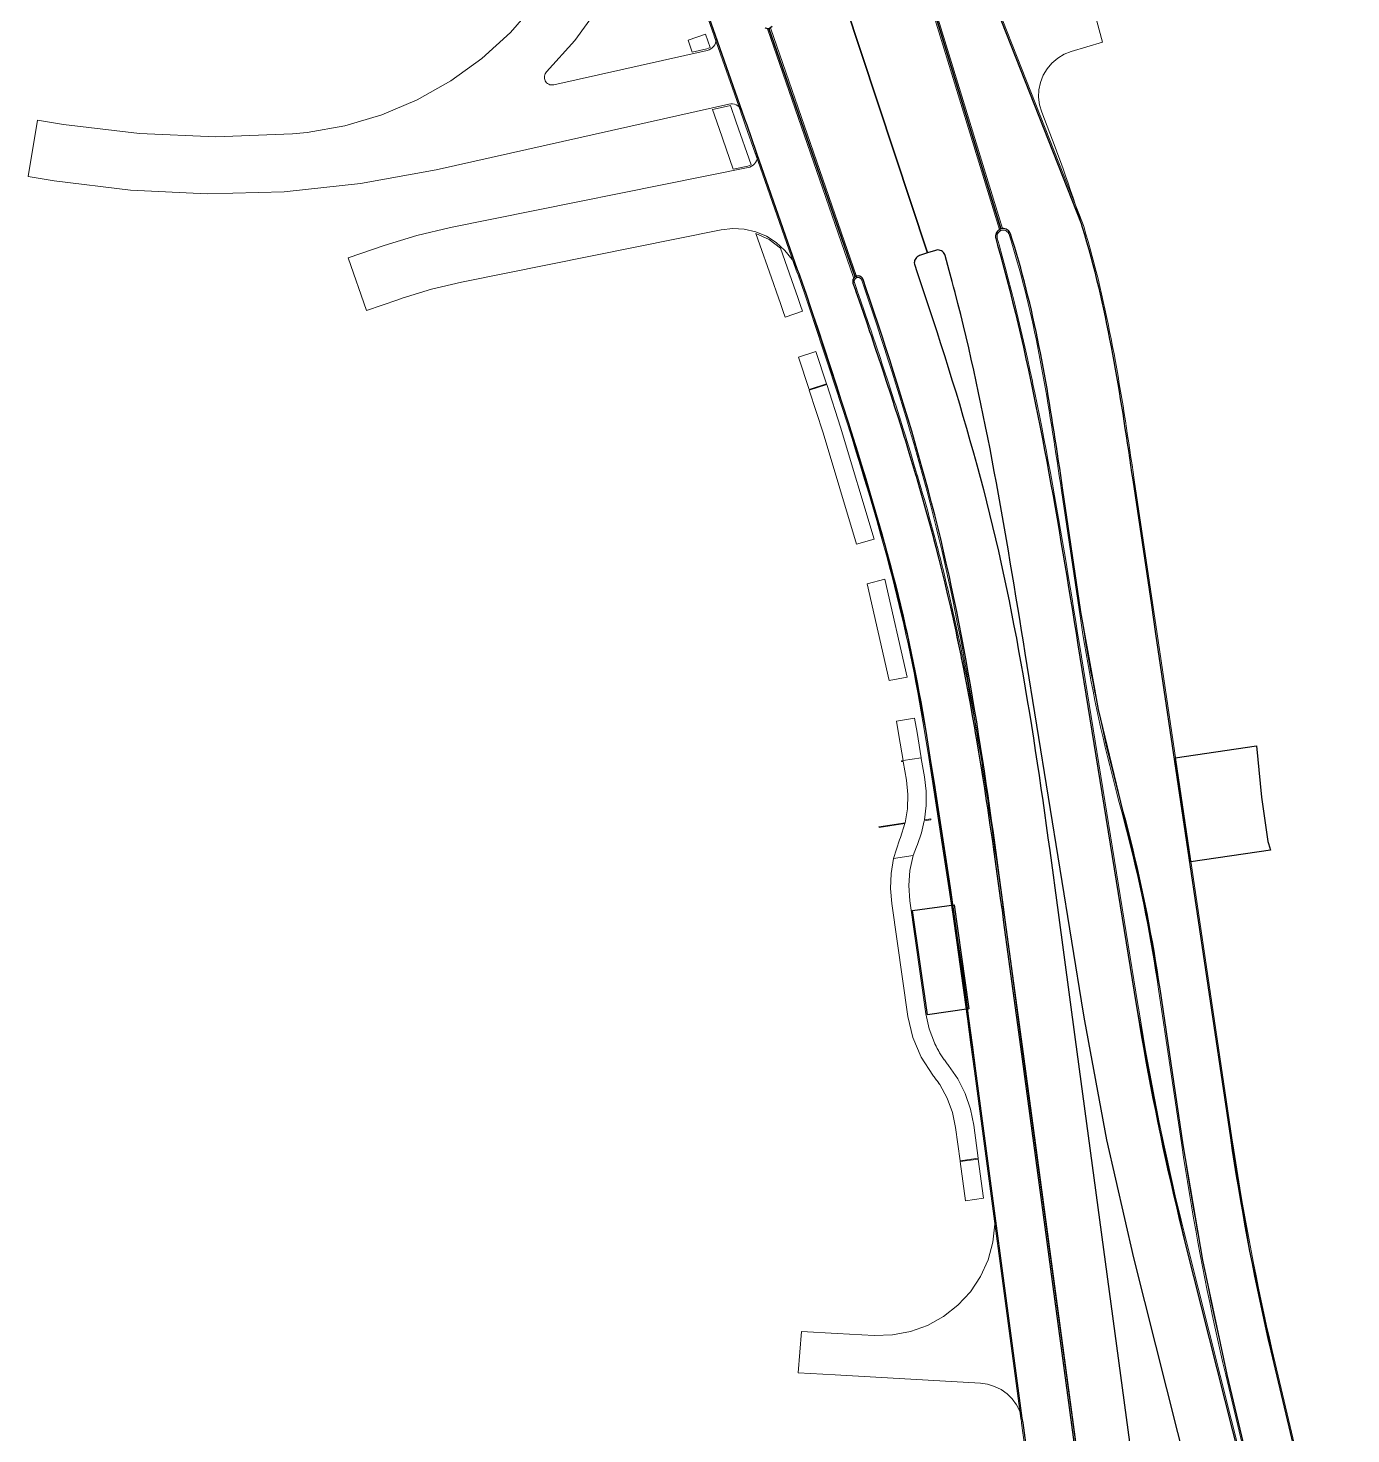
# Model space of a CAD drawing. Header units: metres. Extents: x 105145 to 106173, y 111785 to 118130.
# Drawn here: x 105980.8 to 106154.2, y 116515.3 to 116699.5 of the extents above; entities that cross this region are included whole.
import ezdxf

# ---------------------------------------------------------------- set-up
doc = ezdxf.new("R2010")
doc.units = ezdxf.units.M
for name, color, linetype, lineweight in [('10-PAV-BOCACALLE', 9, 'CONTINUOUS', 13), ('10-PAV-CALZADA-BRT', 12, 'CONTINUOUS', 30), ('10-PAV-CALZADA-MIXTA', 8, 'CONTINUOUS', 30), ('10-PAV-CICLORUTA', 76, 'CONTINUOUS', 18), ('10-PAV-PARADERO', 30, 'CONTINUOUS', 30), ('10-PAV-SARDINEL', 252, 'CONTINUOUS', 13)]:
    doc.layers.add(name, color=color, linetype=linetype, lineweight=lineweight)

msp = doc.modelspace()

# ---------------------------------------------------------------- linework, layer by layer
at = {"layer": '10-PAV-BOCACALLE'}
for points in [[(106119.4961, 116705.5151), (106121.6013, 116697.6777), (106117.5131, 116696.4537), (106116.591, 116696.0923), (106115.7409, 116695.5841), (106114.986, 116694.943), (106114.3468, 116694.1864), (106113.8408, 116693.335), (106113.4817, 116692.412), (106113.2794, 116691.4425), (106113.2394, 116690.4529), (106113.3626, 116689.4701), (106113.6459, 116688.5211), (106114.0051, 116687.6025), (106114.3623, 116686.6799), (106114.7167, 116685.7545), (106115.0681, 116684.8265), (106115.4163, 116683.8953), (106115.7611, 116682.9613), (106116.1021, 116682.0241), (106116.4391, 116681.0837), (106116.7717, 116680.1403), (106117.0999, 116679.1935), (106117.4233, 116678.2433), (106117.7415, 116677.2897), (106118.0545, 116676.3329), (106118.3617, 116675.3723), (106118.6631, 116674.4083), (106118.8109, 116673.9241), (106118.8109, 116673.9241), (106099.7086, 116722.3618)], [(106055.6671, 116702.3607), (106052.4341, 116697.8826), (106048.7445, 116693.7727), (106048.6447, 116693.656), (106048.5639, 116693.5254), (106048.504, 116693.384), (106048.4666, 116693.2351), (106048.4523, 116693.0822), (106048.4617, 116692.9289), (106048.4967, 116692.7712), (106048.5566, 116692.6212), (106048.6398, 116692.4828), (106048.7443, 116692.3596), (106048.8722, 116692.2514), (106049.0163, 116692.166), (106049.1727, 116692.1059), (106049.3369, 116692.0728), (106049.5043, 116692.0675), (106049.6703, 116692.0903), (106069.7933, 116696.5931), (106070.0336, 116696.6685), (106070.2579, 116696.7831), (106070.4598, 116696.9336), (106070.6338, 116697.1158), (106070.7748, 116697.3245), (106070.8789, 116697.5538), (106070.9431, 116697.7973), (106070.9658, 116698.0481), (106070.9461, 116698.2992), (106070.8847, 116698.5435), (106074.3818, 116688.5929), (106074.2821, 116688.8115), (106074.1488, 116689.0115), (106073.9852, 116689.1875), (106073.7956, 116689.3352), (106073.5849, 116689.4507), (106073.3585, 116689.5311), (106073.1221, 116689.5743), (106072.8819, 116689.5792), (106072.6439, 116689.5457), (106048.697, 116684.1871), (106034.2495, 116680.9541), (106024.3434, 116679.1319), (106014.327, 116678.0718), (106004.2589, 116677.7799), (105994.1979, 116678.2581), (105984.2029, 116679.5035), (105980.7775, 116680.0641), (105981.9887, 116687.4657), (105985.4141, 116686.9051), (105995.3717, 116685.6934), (106005.3941, 116685.2743), (106015.4181, 116685.6505), (106017.3441, 116685.8414), (106022.3064, 116686.725), (106027.1387, 116688.1579), (106031.7805, 116690.1223), (106036.1735, 116692.5934), (106040.2625, 116695.5404), (106043.9964, 116698.9261), (106047.8132, 116703.3365)]]:
    msp.add_lwpolyline(points, dxfattribs=at)
for points in [[(106081.6481, 116667.8397), (106080.9227, 116669.1847), (106079.9803, 116670.3876), (106078.8479, 116671.4137), (106077.5582, 116672.2334), (106076.1485, 116672.8232), (106074.6593, 116673.1659), (106073.1336, 116673.2518), (106071.6153, 116673.0783), (106037.5713, 116666.2211), (106033.6546, 116665.2953), (106029.8083, 116664.1105), (106029.2591, 116663.9192), (106025.1467, 116662.4867), (106022.7289, 116669.4063), (106027.4279, 116671.0115), (106031.7393, 116672.3396), (106036.1297, 116673.3773), (106075.1561, 116681.2381), (106075.3906, 116681.3056), (106075.611, 116681.4101), (106075.8115, 116681.5491), (106075.9869, 116681.7187), (106076.1325, 116681.9144), (106076.2444, 116682.1312), (106076.3197, 116682.3633), (106076.3563, 116682.6045), (106076.3534, 116682.8484), (106076.311, 116683.0887), (106081.6481, 116667.8397)], [(106081.7082, 116523.2838), (106082.1536, 116528.7048), (106086.8287, 116528.4459), (106091.6673, 116528.1783), (106094.0644, 116528.2377), (106096.4213, 116528.6782), (106098.678, 116529.4887), (106100.7766, 116530.6484), (106102.6637, 116532.1277), (106104.291, 116533.8888), (106105.6168, 116535.8867), (106106.6074, 116538.0703), (106107.2373, 116540.3839), (106107.4906, 116542.7682), (106107.3607, 116545.1625), (106106.0227, 116555.0725), (106105.0203, 116562.8403), (106111.0874, 116517.3245), (106110.7894, 116518.2326), (106110.3509, 116519.0819), (106109.7832, 116519.8508), (106109.1006, 116520.5198), (106108.3204, 116521.0719), (106107.4624, 116521.4931), (106106.5485, 116521.7727), (106105.6017, 116521.9037), (106086.5515, 116523.0043), (106081.7082, 116523.2838)]]:
    msp.add_lwpolyline(points, close=True, dxfattribs=at)
at = {"layer": '10-PAV-CALZADA-BRT'}
for points in [[(106098.1769, 116706.2383), (106108.2917, 116673.1977), (106108.1311, 116673.1323), (106107.9839, 116673.0405), (106107.8546, 116672.9249), (106107.747, 116672.789), (106107.664, 116672.6367), (106107.6083, 116672.4724), (106107.5815, 116672.3011), (106107.5842, 116672.1277), (106107.6165, 116671.9573), (106107.8637, 116671.0745), (106108.2697, 116669.5953), (106108.6685, 116668.1137), (106109.0595, 116666.6291), (106109.4423, 116665.1419), (106109.8169, 116663.6527), (106110.1829, 116662.1619), (106110.5411, 116660.6697), (106110.8913, 116659.1763), (106111.2339, 116657.6819), (106111.5693, 116656.1865), (106111.8975, 116654.6903), (106112.2191, 116653.1931), (106112.2976, 116652.8196), (106112.5341, 116651.6953), (106112.8431, 116650.1969), (106113.1461, 116648.6979), (106113.4435, 116647.1983), (106113.7355, 116645.6985), (106114.0223, 116644.1983), (106114.3043, 116642.6979), (106114.5819, 116641.1971), (106114.8553, 116639.6963), (106115.1245, 116638.1955), (106115.3901, 116636.6947), (106115.6523, 116635.1939), (106115.9113, 116633.6931), (106116.1675, 116632.1927), (106116.4211, 116630.6923), (106116.6723, 116629.1921), (106116.9215, 116627.6925), (106117.1693, 116626.1915), (106117.4151, 116624.6929), (106117.6599, 116623.1947), (106117.9037, 116621.6969), (106118.1467, 116620.1997), (106118.3895, 116618.7031), (106126.0399, 116571.5291), (106126.2011, 116570.5349), (106129.023, 116555.2282), (106132.5011, 116540.0571), (106146.8869, 116482.9781)], [(106087.8421, 116702.7965), (106098.6641, 116670.0501), (106097.6227, 116669.7095), (106097.4768, 116669.6487), (106097.3423, 116669.5656), (106097.2225, 116669.4623), (106097.1206, 116669.3415), (106097.0389, 116669.2061), (106096.9797, 116669.0596), (106096.9442, 116668.9055), (106096.9335, 116668.7478), (106096.9478, 116668.5903), (106096.9867, 116668.4371), (106097.2693, 116667.6057), (106097.7983, 116666.0397), (106098.3237, 116664.4717), (106098.8455, 116662.9017), (106099.3631, 116661.3295), (106099.8763, 116659.7551), (106100.3849, 116658.1785), (106100.8881, 116656.5995), (106101.3861, 116655.0179), (106101.8781, 116653.4337), (106102.3641, 116651.8467), (106102.8435, 116650.2571), (106103.3161, 116648.6647), (106103.7815, 116647.0695), (106104.2393, 116645.4711), (106104.6893, 116643.8699), (106105.1309, 116642.2655), (106105.5639, 116640.6581), (106105.9879, 116639.0475), (106106.4025, 116637.4337), (106106.8075, 116635.8165), (106107.2023, 116634.1963), (106107.5867, 116632.5737), (106107.9605, 116630.9491), (106108.3243, 116629.3231), (106108.6783, 116627.6957), (106109.0227, 116626.0669), (106109.3581, 116624.4371), (106109.6847, 116622.8061), (106110.0029, 116621.1743), (106110.3131, 116619.5417), (106110.6155, 116617.9085), (106110.9105, 116616.2745), (106111.1985, 116614.6401), (106111.4799, 116613.0053), (106111.7547, 116611.3701), (106112.0237, 116609.7347), (106112.2871, 116608.0991), (106112.5451, 116606.4635), (106112.7981, 116604.8279), (106113.0465, 116603.1921), (106113.2907, 116601.5567), (106113.5309, 116599.9213), (106113.7677, 116598.2861), (106114.0011, 116596.6513), (106114.2317, 116595.0167), (106114.4599, 116593.3825), (106114.6857, 116591.7489), (106114.9101, 116590.1143), (106115.1327, 116588.4819), (106115.3541, 116586.8503), (106115.5747, 116585.2193), (106115.7949, 116583.5887), (106118.0395, 116566.9649), (106125.6907, 116510.2979)], [(106140.0991, 116481.2675), (106125.7133, 116538.3463), (106122.1679, 116553.8112), (106119.2915, 116569.4143), (106119.1301, 116570.4085), (106111.4799, 116617.5825), (106111.2371, 116619.0789), (106110.9941, 116620.5749), (106110.7509, 116622.0701), (106110.5067, 116623.5645), (106110.2617, 116625.0579), (106110.0157, 116626.5489), (106109.7677, 116628.0403), (106109.5181, 116629.5309), (106109.2663, 116631.0203), (106109.0123, 116632.5089), (106108.7555, 116633.9963), (106108.4959, 116635.4825), (106108.2331, 116636.9675), (106107.9669, 116638.4511), (106107.6969, 116639.9335), (106107.4231, 116641.4147), (106107.1449, 116642.8943), (106106.8621, 116644.3723), (106106.5747, 116645.8489), (106106.2823, 116647.3237), (106105.9845, 116648.7969), (106105.6813, 116650.2681), (106105.3721, 116651.7375), (106105.0569, 116653.2051), (106104.7353, 116654.6705), (106104.4071, 116656.1339), (106104.0721, 116657.5951), (106103.7301, 116659.0539), (106103.3805, 116660.5105), (106103.0235, 116661.9643), (106102.6585, 116663.4157), (106102.2853, 116664.8651), (106102.0947, 116665.5889), (106101.9041, 116666.3129), (106101.5149, 116667.7591), (106100.9805, 116669.7049), (106100.9252, 116669.8568), (106100.8462, 116669.9979), (106100.7454, 116670.1243), (106100.6256, 116670.2329), (106100.4898, 116670.3208), (106100.3417, 116670.3856), (106100.1851, 116670.4257), (106100.024, 116670.44), (106099.8627, 116670.4282), (106099.7055, 116670.3905), (106098.6641, 116670.0501), (106087.8421, 116702.7965)], [(106118.7537, 116509.3611), (106111.1025, 116566.0283), (106108.8579, 116582.6521), (106108.6377, 116584.2823), (106108.4173, 116585.9119), (106108.1961, 116587.5407), (106107.9743, 116589.1685), (106107.7513, 116590.7937), (106107.5265, 116592.4193), (106107.2997, 116594.0439), (106107.0707, 116595.6675), (106106.8389, 116597.2899), (106106.6041, 116598.9111), (106106.3661, 116600.5311), (106106.1245, 116602.1497), (106105.8789, 116603.7671), (106105.6289, 116605.3831), (106105.3743, 116606.9975), (106105.1147, 116608.6105), (106104.8495, 116610.2217), (106104.5789, 116611.8315), (106104.3023, 116613.4393), (106104.0193, 116615.0453), (106103.7297, 116616.6493), (106103.4331, 116618.2513), (106103.1291, 116619.8513), (106102.8175, 116621.4489), (106102.4981, 116623.0443), (106102.1703, 116624.6371), (106101.8339, 116626.2275), (106101.4885, 116627.8153), (106101.1341, 116629.4001), (106100.7699, 116630.9821), (106100.3959, 116632.5611), (106100.0117, 116634.1377), (106099.6175, 116635.7125), (106099.2133, 116637.2853), (106098.7997, 116638.8567), (106098.3769, 116640.4263), (106097.9453, 116641.9943), (106097.5051, 116643.5607), (106097.0569, 116645.1255), (106096.6009, 116646.6889), (106096.1373, 116648.2507), (106095.6665, 116649.8113), (106095.1891, 116651.3705), (106094.7051, 116652.9285), (106094.2151, 116654.4855), (106093.7191, 116656.0413), (106093.2177, 116657.5961), (106092.7111, 116659.1501), (106092.1997, 116660.7033), (106091.6837, 116662.2557), (106091.1637, 116663.8075), (106090.6397, 116665.3589), (106090.2307, 116666.5615), (106090.2291, 116666.5661), (106090.1787, 116666.6777), (106090.1098, 116666.7789), (106090.0243, 116666.8666), (106089.9249, 116666.9382), (106089.8146, 116666.9915), (106089.6967, 116667.0248), (106089.5749, 116667.0371), (106089.4527, 116667.0282), (106089.334, 116666.9982), (106089.3269, 116666.9956), (106089.2376, 116666.9565), (106089.1921, 116666.9303), (106089.1742, 116666.9184), (106077.8822, 116699.4819), (106077.9485, 116699.5017), (106078.3036, 116699.7692)]]:
    msp.add_lwpolyline(points, dxfattribs=at)
at = {"layer": '10-PAV-CALZADA-MIXTA'}
for points in [[(106099.7086, 116722.3618), (106118.8109, 116673.9241), (106118.9583, 116673.4407), (106119.2469, 116672.4695), (106119.5289, 116671.4947), (106119.8039, 116670.5165), (106120.0709, 116669.5359), (106120.3303, 116668.5549), (106120.5819, 116667.5735), (106120.8263, 116666.5917), (106121.0633, 116665.6099), (106121.2935, 116664.6281), (106121.5171, 116663.6465), (106121.7343, 116662.6649), (106121.9455, 116661.6837), (106122.1507, 116660.7029), (106122.3503, 116659.7227), (106122.5447, 116658.7429), (106122.7341, 116657.7637), (106122.9187, 116656.7853), (106123.0987, 116655.8077), (106123.2743, 116654.8309), (106123.4461, 116653.8549), (106123.6139, 116652.8801), (106123.7783, 116651.9061), (106123.9395, 116650.9333), (106124.0977, 116649.9617), (106124.2533, 116648.9911), (106124.4063, 116648.0217), (106124.5569, 116647.0537), (106124.7057, 116646.0871), (106124.8529, 116645.1217), (106124.9985, 116644.1577), (106125.1431, 116643.1927), (106125.2865, 116642.2325), (106125.4289, 116641.2737), (106125.5745, 116640.2935), (106128.0095, 116623.8816), (106128.5695, 116620.1075), (106138.3697, 116554.0571), (106140.8942, 116539.2239), (106144.0471, 116524.5115), (106153.9715, 116482.5745)], [(106112.3121, 116508.4915), (106111.2017, 116516.7165), (106111.0874, 116517.3245), (106105.0203, 116562.8403), (106101.9163, 116585.1384), (106098.4823, 116607.3881), (106096.1801, 116619.4817), (106093.2147, 116631.4299), (106088.4041, 116647.5769), (106083.4337, 116662.7378), (106082.8061, 116664.6003), (106082.2815, 116666.1021), (106081.8867, 116667.2303), (106081.6481, 116667.8397), (106076.311, 116683.0887), (106076.2751, 116683.2059), (106075.0133, 116686.7964), (106074.7388, 116687.5771), (106074.3866, 116688.5793), (106074.3818, 116688.5929), (106070.8847, 116698.5435), (106070.8809, 116698.5543), (106064.2004, 116717.5623)], [(106147.8893, 116481.1355), (106137.9651, 116523.0721), (106134.7565, 116538.0445), (106132.1875, 116553.1399), (106129.1519, 116573.5987), (106126.946, 116585.9082), (106124.0055, 116598.0631), (106121.065, 116610.2181), (106118.8591, 116622.5277), (106118.7391, 116623.3366), (106116.4213, 116638.9585), (106116.2791, 116639.9157), (106116.1369, 116640.8721), (106115.9943, 116641.8277), (106115.8515, 116642.7809), (106115.7075, 116643.7345), (106115.5623, 116644.6871), (106115.4159, 116645.6385), (106115.2679, 116646.5891), (106115.1179, 116647.5385), (106114.9661, 116648.4869), (106114.8119, 116649.4341), (106114.6551, 116650.3803), (106114.4955, 116651.3251), (106114.3331, 116652.2685), (106114.1673, 116653.2107), (106113.9981, 116654.1515), (106113.8251, 116655.0907), (106113.6483, 116656.0285), (106113.4673, 116656.9649), (106113.2819, 116657.8995), (106113.0919, 116658.8323), (106112.8969, 116659.7633), (106112.6971, 116660.6927), (106112.4917, 116661.6199), (106112.2811, 116662.5453), (106112.0645, 116663.4683), (106111.8421, 116664.3893), (106111.6135, 116665.3079), (106111.3787, 116666.2243), (106111.1371, 116667.1381), (106110.8887, 116668.0493), (106110.6333, 116668.9587), (106110.3707, 116669.8665), (106110.1011, 116670.7733), (106109.8249, 116671.6787), (106109.7352, 116671.9655), (106109.5503, 116672.5571), (106109.4805, 116672.7159), (106109.3846, 116672.8604), (106109.2655, 116672.9864), (106109.1267, 116673.0903), (106108.9721, 116673.169), (106108.8064, 116673.2201), (106108.6344, 116673.2422), (106108.4611, 116673.2347), (106108.2917, 116673.1977), (106098.1769, 116706.2383)], [(106077.3734, 116699.5399), (106077.8815, 116699.4818), (106089.1743, 116666.9183), (106089.1538, 116666.9047), (106089.112, 116666.872), (106089.0729, 116666.8365), (106089.0365, 116666.7981), (106088.9664, 116666.7036), (106088.913, 116666.5986), (106088.8779, 116666.4863), (106088.862, 116666.3697), (106088.8657, 116666.2521), (106088.8889, 116666.1367), (106088.9003, 116666.1039), (106089.173, 116665.3195), (106089.2788, 116665.0147), (106089.7008, 116663.7954), (106090.2262, 116662.2706), (106090.7494, 116660.7447), (106091.0852, 116659.7611), (106091.2698, 116659.218), (106091.7868, 116657.6902), (106092.3002, 116656.1612), (106092.5045, 116655.5494), (106092.8096, 116654.631), (106093.315, 116653.0992), (106093.8156, 116651.566), (106094.1666, 116650.4817), (106094.3116, 116650.0312), (106094.8024, 116648.4948), (106095.2874, 116646.9567), (106095.5757, 116646.0328), (106095.7666, 116645.4166), (106096.2396, 116643.8746), (106096.706, 116642.3306), (106097.0961, 116641.0203), (106097.1658, 116640.7844), (106097.6184, 116639.2365), (106098.063, 116637.686), (106098.4131, 116636.4442), (106098.4998, 116636.1334), (106098.9285, 116634.5786), (106099.3484, 116633.0214), (106099.7601, 116631.4617), (106099.7661, 116631.4387), (106100.162, 116629.8996), (106100.5542, 116628.3352), (106100.9367, 116626.7685), (106101.3087, 116625.199), (106101.6709, 116623.6272), (106102.0183, 116622.0767), (106102.0234, 116622.0533), (106102.3662, 116620.4774), (106102.7006, 116618.8994), (106103.026, 116617.3198), (106103.0901, 116617.0037), (106103.3432, 116615.7383), (106103.6524, 116614.1553), (106103.9534, 116612.5707), (106103.9986, 116612.3293), (106104.247, 116610.9848), (106104.5339, 116609.3976), (106104.814, 116607.8092), (106104.9243, 116607.1737), (106105.0879, 116606.2196), (106105.3555, 116604.6293), (106105.6172, 116603.0376), (106105.693, 116602.5707), (106105.8736, 116601.4452), (106106.1251, 116599.8521), (106106.3717, 116598.2583), (106106.5177, 116597.3015), (106106.614, 116596.6636), (106106.8523, 116595.0685), (106107.0867, 116593.4726), (106107.1693, 116592.9051), (106107.3175, 116591.8762), (106107.5456, 116590.2796), (106107.7712, 116588.6826), (106107.95, 116587.4047), (106107.9944, 116587.0851), (106108.2153, 116585.4875), (106108.4053, 116584.1025), (106108.4344, 116583.8894), (106108.6519, 116582.2914), (106108.8691, 116580.6932), (106109.0855, 116579.0948), (106109.3017, 116577.4965), (106110.8547, 116565.9949), (106118.5059, 116509.3277)]]:
    msp.add_lwpolyline(points, dxfattribs=at)
at = {"layer": '10-PAV-CICLORUTA'}
for points in [[(106070.1681, 116696.9631), (106069.7495, 116696.7883), (106067.8361, 116696.3603), (106067.2831, 116697.9339), (106069.5473, 116698.7297), (106070.1681, 116696.9631)], [(106073.6067, 116687.1791), (106075.5625, 116681.6147), (106075.1167, 116681.4341), (106073.2165, 116681.0515), (106071.3425, 116686.3833), (106070.4739, 116688.8551), (106072.6877, 116689.3505), (106072.8351, 116689.3747), (106073.6067, 116687.1791)], [(106079.4047, 116670.6815), (106081.1489, 116665.7057), (106081.6711, 116664.2107), (106082.0295, 116663.1481), (106082.2745, 116662.4199), (106080.0001, 116661.6539), (106079.7551, 116662.3823), (106079.4009, 116663.4315), (106078.8835, 116664.9131), (106078.4891, 116666.0403), (106076.1865, 116672.6003), (106077.8989, 116671.8142), (106079.4047, 116670.6815)], [(106085.4209, 116652.9127), (106083.1389, 116652.1695), (106081.7583, 116656.3897), (106084.0329, 116657.1429), (106085.4209, 116652.9127)], [(106087.2609, 116647.2121), (106091.6587, 116632.5397), (106089.3481, 116631.8905), (106084.9745, 116646.4827), (106083.1699, 116652.0743), (106085.4519, 116652.8177), (106087.2609, 116647.2121)], [(106095.9987, 116614.4529), (106093.6435, 116613.9919), (106090.7621, 116626.6765), (106093.0845, 116627.2819), (106095.9987, 116614.4529)], [(106097.2977, 116607.1963), (106097.8301, 116603.8859), (106095.4601, 116603.5077), (106094.9287, 116606.8127), (106094.6179, 116608.6805), (106096.9837, 116609.0845), (106097.2977, 116607.1963)], [(106097.8459, 116603.7873), (106098.2667, 116601.3821), (106098.4846, 116599.5053), (106098.4824, 116597.616), (106098.2603, 116595.7397), (106099.0887, 116595.8661), (106099.1037, 116595.7671), (106098.2413, 116595.6355), (106097.8689, 116594.0632), (106097.3417, 116592.5359), (106097.2165, 116592.2247), (106096.8103, 116591.0672), (106094.2249, 116590.6726), (106094.9897, 116593.1199), (106095.1149, 116593.4313), (106095.7029, 116595.2481), (106092.3163, 116594.7313), (106092.3045, 116594.8307), (106095.7287, 116595.3531), (106096.0424, 116597.2048), (106096.1019, 116599.0819), (106095.9059, 116600.9497), (106095.4771, 116603.4091), (106095.2787, 116603.3775), (106095.2629, 116603.4763), (106095.4601, 116603.5077), (106097.8301, 116603.8859), (106097.8459, 116603.7873)], [(106096.3579, 116585.1331), (106098.4651, 116570.3207), (106098.8863, 116568.3777), (106099.5824, 116566.5154), (106099.7058, 116566.253), (106099.7209, 116566.2222), (106099.8523, 116565.9591), (106099.8663, 116565.9324), (106100.0058, 116565.6688), (106100.0184, 116565.6461), (106100.1662, 116565.3822), (106100.1771, 116565.3634), (106100.3334, 116565.0995), (106100.3425, 116565.0846), (106100.5072, 116564.8208), (106100.5143, 116564.8098), (106100.6876, 116564.5464), (106100.6926, 116564.539), (106100.8745, 116564.2763), (106100.8771, 116564.2726), (106101.0678, 116564.0106), (106101.2672, 116563.7499), (106101.3363, 116563.6615), (106101.4172, 116563.558), (106102.6274, 116561.7838), (106103.5923, 116559.865), (106104.295, 116557.8354), (106104.7229, 116555.7307), (106105.3083, 116551.3949), (106102.9299, 116551.0737), (106102.3445, 116555.4095), (106101.9299, 116557.3812), (106101.2325, 116559.2716), (106100.2674, 116561.0403), (106100.1001, 116561.2934), (106100.0918, 116561.3059), (106099.9175, 116561.5569), (106099.9101, 116561.5674), (106099.7288, 116561.816), (106099.7224, 116561.8247), (106099.5342, 116562.0706), (106099.5289, 116562.0775), (106099.4599, 116562.1658), (106099.379, 116562.2693), (106097.837, 116564.6349), (106096.7291, 116567.2322), (106096.0891, 116569.9825), (106093.9819, 116584.7951), (106093.8236, 116586.7593), (106093.905, 116588.7282), (106094.2249, 116590.6726), (106096.8103, 116591.0672), (106096.3724, 116589.1181), (106096.2206, 116587.1261), (106096.3579, 116585.1331)], [(106099.7058, 116566.253), (106099.6434, 116566.3839), (106099.5824, 116566.5154), (106099.7058, 116566.253)], [(106099.8523, 116565.9591), (106099.7859, 116566.0903), (106099.7209, 116566.2222), (106099.8523, 116565.9591)], [(106100.0058, 116565.6688), (106099.9353, 116565.8002), (106099.8663, 116565.9324), (106100.0058, 116565.6688)], [(106100.1662, 116565.3822), (106100.0916, 116565.5137), (106100.0184, 116565.6461), (106100.1662, 116565.3822)], [(106100.3334, 116565.0995), (106100.2545, 116565.231), (106100.1771, 116565.3634), (106100.3334, 116565.0995)], [(106100.5072, 116564.8208), (106100.4241, 116564.9522), (106100.3425, 116565.0846), (106100.5072, 116564.8208)], [(106100.6876, 116564.5464), (106100.6002, 116564.6776), (106100.5143, 116564.8098), (106100.6876, 116564.5464)], [(106100.8745, 116564.2763), (106100.7828, 116564.4071), (106100.6926, 116564.539), (106100.8745, 116564.2763)], [(106101.0678, 116564.0106), (106100.9717, 116564.141), (106100.8771, 116564.2726), (106101.0678, 116564.0106)], [(106101.2672, 116563.7499), (106101.1668, 116563.8797), (106101.0678, 116564.0106), (106101.2672, 116563.7499)], [(106099.7224, 116561.8247), (106099.629, 116561.9481), (106099.5342, 116562.0706), (106099.7224, 116561.8247)], [(106099.9101, 116561.5674), (106099.8202, 116561.6922), (106099.7288, 116561.816), (106099.9101, 116561.5674)], [(106100.0918, 116561.3059), (106100.0053, 116561.4319), (106099.9175, 116561.5569), (106100.0918, 116561.3059)], [(106100.2674, 116561.0403), (106100.1844, 116561.1673), (106100.1001, 116561.2934), (106100.2674, 116561.0403)], [(106105.3217, 116551.2957), (106102.9433, 116550.9745), (106102.9299, 116551.0737), (106105.3083, 116551.3949), (106105.3217, 116551.2957)], [(106106.0147, 116546.1643), (106103.6389, 116545.8233), (106102.9433, 116550.9745), (106105.3217, 116551.2957), (106106.0147, 116546.1643)]]:
    msp.add_lwpolyline(points, close=True, dxfattribs=at)
at = {"layer": '10-PAV-PARADERO'}
for points in [[(106133.1729, 116590.2244), (106131.1456, 116603.8868), (106141.8046, 116605.46), (106142.2883, 116600.4949), (106142.4589, 116598.7244), (106143.2914, 116592.8964), (106143.3637, 116592.6525), (106143.6226, 116591.7786), (106133.1729, 116590.2244)], [(106098.653, 116570.1961), (106096.71, 116583.849), (106102.1601, 116584.6308), (106104.0975, 116570.9673), (106098.653, 116570.1961)]]:
    msp.add_lwpolyline(points, close=True, dxfattribs=at)
at = {"layer": '10-PAV-SARDINEL'}
for points in [[(106153.9715, 116482.5745), (106144.0471, 116524.5115), (106143.6659, 116526.1394), (106143.2924, 116527.7691), (106142.9266, 116529.4006), (106142.5685, 116531.0337), (106142.2182, 116532.6686), (106141.8756, 116534.305), (106141.5407, 116535.9431), (106141.2135, 116537.5827), (106140.8942, 116539.2239), (106140.5825, 116540.8666), (106140.2787, 116542.5107), (106139.9826, 116544.1562), (106139.6943, 116545.8031), (106139.4138, 116547.4514), (106139.141, 116549.1009), (106138.8761, 116550.7518), (106138.619, 116552.4038), (106138.3697, 116554.0571), (106128.5695, 116620.1075), (106128.0095, 116623.8816), (106125.5745, 116640.2935), (106125.4289, 116641.2737), (106125.2865, 116642.2325), (106125.1431, 116643.1927), (106124.9985, 116644.1577), (106124.8529, 116645.1217), (106124.7057, 116646.0871), (106124.5569, 116647.0537), (106124.4063, 116648.0217), (106124.2533, 116648.9911), (106124.0977, 116649.9617), (106123.9395, 116650.9333), (106123.7783, 116651.9061), (106123.6139, 116652.8801), (106123.4461, 116653.8549), (106123.2743, 116654.8309), (106123.0987, 116655.8077), (106122.9187, 116656.7853), (106122.7341, 116657.7637), (106122.5447, 116658.7429), (106122.3503, 116659.7227), (106122.1507, 116660.7029), (106121.9455, 116661.6837), (106121.7343, 116662.6649), (106121.5171, 116663.6465), (106121.2935, 116664.6281), (106121.0633, 116665.6099), (106120.8263, 116666.5917), (106120.5819, 116667.5735), (106120.3303, 116668.5549), (106120.0709, 116669.5359), (106119.8039, 116670.5165), (106119.5289, 116671.4947), (106119.2469, 116672.4695), (106118.9583, 116673.4407), (106118.8109, 116673.9241), (106099.7086, 116722.3618)], [(106099.8941, 116722.4366), (106118.997, 116673.9975), (106118.9988, 116673.9925), (106119.0022, 116673.9824), (106119.1498, 116673.4984), (106119.4388, 116672.5258), (106119.7212, 116671.5496), (106119.9967, 116670.5698), (106120.2641, 116669.5877), (106120.5187, 116668.6234), (106120.5239, 116668.6053), (106120.5276, 116668.5897), (106120.7758, 116667.6225), (106121.0206, 116666.6393), (106121.2579, 116665.6562), (106121.4884, 116664.6732), (106121.7123, 116663.6903), (106121.9297, 116662.7076), (106122.1412, 116661.7253), (106122.3466, 116660.7434), (106122.5464, 116659.7621), (106122.741, 116658.7814), (106122.9306, 116657.8013), (106123.1153, 116656.822), (106123.2955, 116655.8435), (106123.4712, 116654.866), (106123.6432, 116653.8892), (106123.8111, 116652.9137), (106123.9756, 116651.9391), (106124.1369, 116650.9657), (106124.2952, 116649.9936), (106124.4509, 116649.0226), (106124.6039, 116648.0527), (106124.7546, 116647.0843), (106124.9034, 116646.1174), (106125.0507, 116645.1517), (106125.1963, 116644.1875), (106125.3409, 116643.2223), (106125.4843, 116642.262), (106125.6267, 116641.3031), (106125.7723, 116640.3229), (106128.2073, 116623.911), (106128.7673, 116620.1369), (106138.5675, 116554.0867), (106138.8167, 116552.4342), (106139.0737, 116550.783), (106139.3385, 116549.1331), (106139.611, 116547.4845), (106139.8914, 116545.8372), (106140.1795, 116544.1912), (106140.4754, 116542.5466), (106140.7791, 116540.9034), (106141.0906, 116539.2617), (106141.4098, 116537.6215), (106141.7366, 116535.9831), (106142.0714, 116534.3456), (106142.4138, 116532.7101), (106142.764, 116531.0761), (106143.1219, 116529.4438), (106143.4875, 116527.8134), (106143.8607, 116526.1846), (106144.2418, 116524.5574), (106154.1661, 116482.6206)], [(106112.1139, 116508.4649), (106111.0036, 116516.6886), (106110.9737, 116516.8853), (106110.9364, 116517.0834), (106110.8922, 116517.2808), (106110.8904, 116517.2898), (106110.8892, 116517.2981), (106104.8221, 116562.814), (106104.3661, 116566.2472), (106103.9023, 116569.6791), (106103.4306, 116573.11), (106102.9512, 116576.5398), (106102.4639, 116579.9685), (106101.9689, 116583.396), (106101.466, 116586.8225), (106100.9553, 116590.2477), (106100.4368, 116593.6718), (106099.9106, 116597.0947), (106099.3765, 116600.5164), (106098.8346, 116603.9369), (106098.2849, 116607.356), (106098.0742, 116608.6338), (106097.8561, 116609.9101), (106097.6306, 116611.1852), (106097.3977, 116612.459), (106097.1574, 116613.7313), (106096.9097, 116615.0023), (106096.6546, 116616.2718), (106096.3922, 116617.5398), (106096.1224, 116618.8063), (106095.8453, 116620.0711), (106095.5608, 116621.3343), (106095.269, 116622.5959), (106094.9699, 116623.8558), (106094.6635, 116625.1138), (106094.3497, 116626.3701), (106094.0287, 116627.6246), (106093.7004, 116628.8771), (106093.3648, 116630.128), (106093.022, 116631.3765), (106092.5176, 116633.1784), (106092.0057, 116634.9784), (106091.4863, 116636.7762), (106090.9594, 116638.5718), (106090.4251, 116640.3652), (106089.8834, 116642.1564), (106089.3342, 116643.9453), (106088.7776, 116645.7319), (106088.2136, 116647.5162), (106087.4008, 116650.0474), (106086.5819, 116652.5768), (106085.7567, 116655.1042), (106084.9254, 116657.6296), (106084.0878, 116660.1529), (106083.2441, 116662.6741), (106082.617, 116664.5354), (106082.0927, 116666.0361), (106081.6984, 116667.1631), (106081.6255, 116667.3634), (106081.5475, 116667.5624), (106081.4637, 116667.7623), (106081.4598, 116667.7725), (106076.1222, 116683.0226), (106076.1186, 116683.034), (106076.1029, 116683.0893), (106076.0856, 116683.1418), (106074.8246, 116686.7301), (106074.5501, 116687.5108), (106074.198, 116688.5129), (106074.1932, 116688.5265), (106070.696, 116698.4772), (106070.6922, 116698.488), (106064.0117, 116717.496)], [(106064.2004, 116717.5623), (106070.8809, 116698.5543), (106070.8847, 116698.5435), (106074.3818, 116688.5929), (106074.3866, 116688.5793), (106074.7388, 116687.5771), (106075.0133, 116686.7964), (106076.2751, 116683.2059), (106076.2942, 116683.1477), (106076.311, 116683.0887), (106081.6481, 116667.8397), (106081.7326, 116667.6385), (106081.8121, 116667.4353), (106081.8867, 116667.2303), (106082.2815, 116666.1021), (106082.8061, 116664.6003), (106083.4337, 116662.7378), (106084.2776, 116660.2161), (106085.1152, 116657.6923), (106085.9467, 116655.1665), (106086.772, 116652.6386), (106087.5912, 116650.1088), (106088.4041, 116647.5769), (106088.9684, 116645.7918), (106089.5253, 116644.0044), (106090.0747, 116642.2147), (106090.6167, 116640.4227), (106091.1512, 116638.6285), (106091.6783, 116636.8321), (106092.1979, 116635.0335), (106092.7101, 116633.2328), (106093.2147, 116631.4299), (106093.5578, 116630.1801), (106093.8937, 116628.9284), (106094.2223, 116627.6747), (106094.5436, 116626.4191), (106094.8576, 116625.1617), (106095.1643, 116623.9025), (106095.4637, 116622.6415), (106095.7558, 116621.3788), (106096.0405, 116620.1145), (106096.3179, 116618.8485), (106096.5879, 116617.5809), (106096.8506, 116616.3117), (106097.1059, 116615.0411), (106097.3538, 116613.769), (106097.5943, 116612.4955), (106097.8274, 116611.2206), (106098.0531, 116609.9444), (106098.2714, 116608.6669), (106098.4823, 116607.3881), (106099.032, 116603.9684), (106099.574, 116600.5475), (106100.1082, 116597.1253), (106100.6345, 116593.702), (106101.1531, 116590.2774), (106101.6638, 116586.8517), (106102.1668, 116583.4248), (106102.6619, 116579.9968), (106103.1492, 116576.5677), (106103.6287, 116573.1374), (106104.1004, 116569.7061), (106104.5643, 116566.2737), (106105.0203, 116562.8403), (106111.0874, 116517.3245), (106111.1325, 116517.1232), (106111.1706, 116516.9204), (106111.2017, 116516.7165), (106112.3121, 116508.4915)], [(106147.6947, 116481.0894), (106137.7705, 116523.0263), (106137.4026, 116524.5964), (106137.0417, 116526.1684), (106136.6879, 116527.7419), (106136.3411, 116529.317), (106136.0014, 116530.8937), (106135.6687, 116532.4719), (106135.3431, 116534.0515), (106135.0246, 116535.6326), (106134.7132, 116537.2151), (106134.4088, 116538.799), (106134.1116, 116540.3842), (106133.8214, 116541.9707), (106133.5384, 116543.5584), (106133.2625, 116545.1476), (106132.9937, 116546.7379), (106132.732, 116548.3294), (106132.4774, 116549.922), (106132.23, 116551.5157), (106131.9897, 116553.1103), (106128.9542, 116573.5691), (106128.767, 116574.8048), (106128.5724, 116576.0391), (106128.3705, 116577.2722), (106128.1612, 116578.5041), (106127.9445, 116579.7347), (106127.7204, 116580.964), (106127.4889, 116582.1919), (106127.2501, 116583.4184), (106127.0039, 116584.6435), (106126.7503, 116585.867), (106126.4894, 116587.089), (106126.2212, 116588.3094), (106125.9456, 116589.5282), (106125.6628, 116590.7453), (106125.3726, 116591.9607), (106125.0751, 116593.1746), (106124.7704, 116594.3861), (106124.4584, 116595.5961), (106124.1392, 116596.8042), (106123.8124, 116598.0108), (106123.4855, 116599.2187), (106123.1656, 116600.4291), (106122.853, 116601.6414), (106122.5477, 116602.8556), (106122.2497, 116604.0715), (106121.9589, 116605.2893), (106121.6755, 116606.5087), (106121.3995, 116607.7299), (106121.1307, 116608.9526), (106120.8693, 116610.177), (106120.6153, 116611.4029), (106120.3686, 116612.6303), (106120.1293, 116613.8592), (106119.8973, 116615.0894), (106119.6728, 116616.3213), (106119.4557, 116617.5541), (106119.2459, 116618.7883), (106119.0436, 116620.0238), (106118.8487, 116621.2605), (106118.6614, 116622.4981), (106118.5413, 116623.3073), (106116.2235, 116638.9291), (106116.0813, 116639.8863), (106115.9391, 116640.8427), (106115.7965, 116641.7982), (106115.6537, 116642.7512), (106115.5098, 116643.7045), (106115.3646, 116644.6569), (106115.2183, 116645.6079), (106115.0704, 116646.5581), (106114.9204, 116647.5071), (106114.7687, 116648.4551), (106114.6147, 116649.4006), (106114.4579, 116650.3472), (106114.2984, 116651.2915), (106114.1361, 116652.2342), (106113.9704, 116653.1757), (106113.8014, 116654.1157), (106113.6285, 116655.0541), (106113.4519, 116655.991), (106113.271, 116656.9265), (106113.0858, 116657.8599), (106112.896, 116658.7919), (106112.7013, 116659.7218), (106112.5017, 116660.6501), (106112.2966, 116661.5761), (106112.0863, 116662.5002), (106111.87, 116663.422), (106111.6479, 116664.3417), (106111.4196, 116665.259), (106111.1852, 116666.174), (106110.944, 116667.0859), (106110.6959, 116667.996), (106110.441, 116668.9039), (106110.1788, 116669.8102), (106109.9096, 116670.7156), (106109.6339, 116671.6194), (106109.5443, 116671.9058), (106109.3615, 116672.4906), (106109.3355, 116672.5574), (106109.305, 116672.6195), (106109.2687, 116672.6797), (106109.2281, 116672.7356), (106109.1824, 116672.7883), (106109.1322, 116672.837), (106109.0787, 116672.8809), (106109.0211, 116672.9202), (106108.9595, 116672.9549), (106108.8965, 116672.9836), (106108.8317, 116673.0067), (106108.7634, 116673.0246), (106108.6956, 116673.0363), (106108.6257, 116673.0422), (106108.5567, 116673.0422), (106108.487, 116673.0361), (106108.4187, 116673.0243), (106108.3427, 116673.0043), (106108.3092, 116672.9985), (106108.2752, 116672.9984), (106108.2417, 116673.004), (106108.2096, 116673.0153), (106108.1799, 116673.0319), (106108.1535, 116673.0532), (106108.131, 116673.0787), (106108.1132, 116673.1077), (106108.1005, 116673.1392), (106097.9857, 116706.1798)], [(106098.1769, 116706.2383), (106108.2917, 116673.1977), (106108.3756, 116673.2198), (106108.4611, 116673.2347), (106108.5476, 116673.2422), (106108.6344, 116673.2422), (106108.7209, 116673.2349), (106108.8064, 116673.2201), (106108.8903, 116673.1981), (106108.9721, 116673.169), (106109.0511, 116673.1329), (106109.1267, 116673.0903), (106109.1983, 116673.0413), (106109.2655, 116672.9864), (106109.3278, 116672.9259), (106109.3846, 116672.8604), (106109.4357, 116672.7902), (106109.4805, 116672.7159), (106109.5188, 116672.638), (106109.5503, 116672.5571), (106109.7352, 116671.9655), (106109.8249, 116671.6787), (106110.1011, 116670.7733), (106110.3707, 116669.8665), (106110.6333, 116668.9587), (106110.8887, 116668.0493), (106111.1371, 116667.1381), (106111.3787, 116666.2243), (106111.6135, 116665.3079), (106111.8421, 116664.3893), (106112.0645, 116663.4683), (106112.2811, 116662.5453), (106112.4917, 116661.6199), (106112.6971, 116660.6927), (106112.8969, 116659.7633), (106113.0919, 116658.8323), (106113.2819, 116657.8995), (106113.4673, 116656.9649), (106113.6483, 116656.0285), (106113.8251, 116655.0907), (106113.9981, 116654.1515), (106114.1673, 116653.2107), (106114.3331, 116652.2685), (106114.4955, 116651.3251), (106114.6551, 116650.3803), (106114.8119, 116649.4341), (106114.9661, 116648.4869), (106115.1179, 116647.5385), (106115.2679, 116646.5891), (106115.4159, 116645.6385), (106115.5623, 116644.6871), (106115.7075, 116643.7345), (106115.8515, 116642.7809), (106115.9943, 116641.8277), (106116.1369, 116640.8721), (106116.2791, 116639.9157), (106116.4213, 116638.9585), (106118.7391, 116623.3366), (106118.8591, 116622.5277), (106119.0464, 116621.291), (106119.2411, 116620.0555), (106119.4432, 116618.8212), (106119.6527, 116617.5882), (106119.8697, 116616.3564), (106120.094, 116615.1259), (106120.3257, 116613.8968), (106120.5648, 116612.6691), (106120.8112, 116611.4429), (106121.065, 116610.2181), (106121.3261, 116608.9949), (106121.5946, 116607.7734), (106121.8704, 116606.5534), (106122.1536, 116605.3351), (106122.444, 116604.1185), (106122.7418, 116602.9038), (106123.0468, 116601.6908), (106123.3591, 116600.4796), (106123.6787, 116599.2704), (106124.0055, 116598.0631), (106124.3323, 116596.8558), (106124.6519, 116595.6466), (106124.9642, 116594.4355), (106125.2692, 116593.2225), (106125.567, 116592.0077), (106125.8574, 116590.7911), (106126.1405, 116589.5729), (106126.4164, 116588.3529), (106126.6848, 116587.1313), (106126.946, 116585.9082), (106127.1998, 116584.6834), (106127.4462, 116583.4572), (106127.6853, 116582.2295), (106127.917, 116581.0004), (106128.1413, 116579.77), (106128.3583, 116578.5382), (106128.5678, 116577.3051), (106128.7699, 116576.0708), (106128.9646, 116574.8353), (106129.1519, 116573.5987), (106132.1875, 116553.1399), (106132.4277, 116551.5459), (106132.6749, 116549.9531), (106132.9294, 116548.3613), (106133.1909, 116546.7707), (106133.4596, 116545.1813), (106133.7353, 116543.5931), (106134.0182, 116542.0062), (106134.3082, 116540.4206), (106134.6053, 116538.8362), (106134.9095, 116537.2532), (106135.2207, 116535.6716), (106135.5391, 116534.0914), (106135.8645, 116532.5126), (106136.197, 116530.9354), (106136.5365, 116529.3596), (106136.8831, 116527.7853), (106137.2367, 116526.2126), (106137.5974, 116524.6416), (106137.9651, 116523.0721), (106147.8893, 116481.1355)], [(106118.5059, 116509.3277), (106110.8547, 116565.9949), (106109.3017, 116577.4965), (106109.0855, 116579.0948), (106108.8691, 116580.6932), (106108.6519, 116582.2914), (106108.4344, 116583.8894), (106108.4053, 116584.1025), (106108.2153, 116585.4875), (106107.9944, 116587.0851), (106107.95, 116587.4047), (106107.7712, 116588.6826), (106107.5456, 116590.2796), (106107.3175, 116591.8762), (106107.1693, 116592.9051), (106107.0867, 116593.4726), (106106.8523, 116595.0685), (106106.614, 116596.6636), (106106.5177, 116597.3015), (106106.3717, 116598.2583), (106106.1251, 116599.8521), (106105.8736, 116601.4452), (106105.693, 116602.5707), (106105.6172, 116603.0376), (106105.3555, 116604.6293), (106105.0879, 116606.2196), (106104.9243, 116607.1737), (106104.814, 116607.8092), (106104.5339, 116609.3976), (106104.247, 116610.9848), (106103.9986, 116612.3293), (106103.9534, 116612.5707), (106103.8039, 116613.3632), (106103.6524, 116614.1553), (106103.4988, 116614.947), (106103.3432, 116615.7383), (106103.0901, 116617.0037), (106103.026, 116617.3198), (106102.8644, 116618.1098), (106102.7006, 116618.8994), (106102.5345, 116619.6886), (106102.3662, 116620.4774), (106102.1959, 116621.2656), (106102.0234, 116622.0533), (106102.0183, 116622.0767), (106101.8458, 116622.8522), (106101.6709, 116623.6272), (106101.4911, 116624.4134), (106101.3087, 116625.199), (106101.1239, 116625.984), (106100.9367, 116626.7685), (106100.7467, 116627.5522), (106100.5542, 116628.3352), (106100.3593, 116629.1177), (106100.162, 116629.8996), (106099.9653, 116630.6695), (106099.7661, 116631.4387), (106099.7601, 116631.4617), (106099.5553, 116632.2418), (106099.3484, 116633.0214), (106099.1395, 116633.8003), (106098.9285, 116634.5786), (106098.7152, 116635.3563), (106098.4998, 116636.1334), (106098.4131, 116636.4442), (106098.063, 116637.686), (106097.8417, 116638.4615), (106097.6184, 116639.2365), (106097.3931, 116640.0107), (106097.1658, 116640.7844), (106097.0961, 116641.0203), (106096.706, 116642.3306), (106096.2396, 116643.8746), (106095.7666, 116645.4166), (106095.5757, 116646.0328), (106095.2874, 116646.9567), (106094.8024, 116648.4948), (106094.3116, 116650.0312), (106094.1666, 116650.4817), (106093.8156, 116651.566), (106093.315, 116653.0992), (106092.8096, 116654.631), (106092.5045, 116655.5494), (106092.3002, 116656.1612), (106091.7868, 116657.6902), (106091.2698, 116659.218), (106091.0852, 116659.7611), (106090.7494, 116660.7447), (106090.2262, 116662.2706), (106089.7008, 116663.7954), (106089.2788, 116665.0147), (106089.173, 116665.3195), (106088.9003, 116666.1039), (106088.8889, 116666.1367), (106088.8726, 116666.2055), (106088.8633, 116666.2755), (106088.8611, 116666.3462), (106088.866, 116666.4167), (106088.8779, 116666.4863), (106088.8967, 116666.5544), (106088.9223, 116666.6203), (106088.9543, 116666.6833), (106088.9925, 116666.7428), (106089.0365, 116666.7981), (106089.0729, 116666.8365), (106089.112, 116666.872), (106089.1538, 116666.9047), (106089.1743, 116666.9183), (106077.8815, 116699.4818), (106077.8175, 116699.469), (106077.7526, 116699.4619), (106077.6873, 116699.4606), (106077.6222, 116699.4651), (106077.5578, 116699.4754), (106077.4945, 116699.4914), (106077.4329, 116699.5129), (106077.3734, 116699.5399)], [(106078.07, 116699.5488), (106089.3633, 116666.9838), (106089.3715, 116666.9519), (106089.3743, 116666.9191), (106089.3717, 116666.8863), (106089.3637, 116666.8543), (106089.3507, 116666.8241), (106089.3329, 116666.7964), (106089.3107, 116666.772), (106089.2849, 116666.7516), (106089.2699, 116666.7417), (106089.2414, 116666.7194), (106089.2134, 116666.694), (106089.1873, 116666.6665), (106089.1555, 116666.6265), (106089.1282, 116666.5839), (106089.1051, 116666.5384), (106089.0868, 116666.4914), (106089.0732, 116666.4421), (106089.0648, 116666.393), (106089.0613, 116666.3426), (106089.0629, 116666.2922), (106089.0696, 116666.2419), (106089.0811, 116666.1929), (106089.0892, 116666.1696), (106089.3619, 116665.3852), (106089.4678, 116665.0802), (106089.8899, 116663.8607), (106090.4154, 116662.3357), (106090.9387, 116660.8095), (106091.2746, 116659.8256), (106091.4592, 116659.2823), (106091.9763, 116657.7541), (106092.4899, 116656.2247), (106092.6943, 116655.6126), (106092.9995, 116654.6939), (106093.505, 116653.1616), (106094.0058, 116651.6279), (106094.357, 116650.5432), (106094.5021, 116650.0923), (106094.993, 116648.5553), (106095.4782, 116647.0166), (106095.7667, 116646.0922), (106095.9577, 116645.4756), (106096.431, 116643.9329), (106096.8976, 116642.3881), (106097.2879, 116641.0772), (106097.3577, 116640.841), (106097.5851, 116640.0669), (106097.8105, 116639.2922), (106098.034, 116638.5167), (106098.2554, 116637.7406), (106098.6057, 116636.4982), (106098.6925, 116636.187), (106098.908, 116635.4095), (106099.1215, 116634.6312), (106099.3327, 116633.8524), (106099.5417, 116633.073), (106099.7487, 116632.2929), (106099.9536, 116631.5124), (106099.9597, 116631.489), (106100.159, 116630.7193), (106100.3559, 116629.9488), (106100.5534, 116629.1664), (106100.7484, 116628.3832), (106100.941, 116627.5996), (106101.1312, 116626.8153), (106101.3186, 116626.0302), (106101.5035, 116625.2445), (106101.686, 116624.4583), (106101.866, 116623.6715), (106102.041, 116622.896), (106102.2136, 116622.1197), (106102.2188, 116622.096), (106102.3914, 116621.3081), (106102.5618, 116620.5194), (106102.7302, 116619.7301), (106102.8964, 116618.9403), (106103.0603, 116618.1502), (106103.222, 116617.3597), (106103.2862, 116617.0432), (106103.5394, 116615.7772), (106103.6951, 116614.9854), (106103.8488, 116614.1932), (106104.0004, 116613.4006), (106104.15, 116612.6077), (106104.1953, 116612.3659), (106104.4438, 116611.0208), (106104.7308, 116609.4328), (106105.0111, 116607.8437), (106105.1214, 116607.2077), (106105.2851, 116606.2531), (106105.5528, 116604.6621), (106105.8146, 116603.0698), (106105.8905, 116602.6026), (106106.0712, 116601.4767), (106106.3227, 116599.883), (106106.5694, 116598.2887), (106106.7155, 116597.3316), (106106.8118, 116596.6934), (106107.0502, 116595.0979), (106107.2846, 116593.5016), (106107.3673, 116592.9338), (106107.5155, 116591.9046), (106107.7436, 116590.3078), (106107.9693, 116588.7105), (106108.1481, 116587.4323), (106108.1925, 116587.1126), (106108.4134, 116585.5148), (106108.6035, 116584.1297), (106108.6326, 116583.9165), (106108.8501, 116582.3184), (106109.0673, 116580.7201), (106109.2837, 116579.1216), (106109.4999, 116577.5233), (106111.0529, 116566.0217), (106118.7042, 116509.3543)], [(106146.8869, 116482.9781), (106132.5011, 116540.0571), (106132.1043, 116541.6468), (106131.7146, 116543.2383), (106131.3322, 116544.8316), (106130.957, 116546.4266), (106130.5891, 116548.0232), (106130.2283, 116549.6215), (106129.8749, 116551.2215), (106129.5287, 116552.823), (106129.1897, 116554.4261), (106128.858, 116556.0307), (106128.5336, 116557.6367), (106128.2165, 116559.2443), (106127.9067, 116560.8532), (106127.6041, 116562.4635), (106127.3089, 116564.0752), (106127.021, 116565.6883), (106126.7404, 116567.3026), (106126.4671, 116568.9181), (106126.2011, 116570.5349), (106126.0399, 116571.5291), (106118.3895, 116618.7031), (106118.1467, 116620.1997), (106117.9037, 116621.6969), (106117.6599, 116623.1947), (106117.4151, 116624.6929), (106117.1693, 116626.1915), (106116.9215, 116627.6925), (106116.6723, 116629.1921), (106116.4211, 116630.6923), (106116.1675, 116632.1927), (106115.9113, 116633.6931), (106115.6523, 116635.1939), (106115.3901, 116636.6947), (106115.1245, 116638.1955), (106114.8553, 116639.6963), (106114.5819, 116641.1971), (106114.3043, 116642.6979), (106114.0223, 116644.1983), (106113.7355, 116645.6985), (106113.4435, 116647.1983), (106113.1461, 116648.6979), (106112.8431, 116650.1969), (106112.5341, 116651.6953), (106112.2976, 116652.8196), (106112.2191, 116653.1931), (106111.8975, 116654.6903), (106111.5693, 116656.1865), (106111.2339, 116657.6819), (106110.8913, 116659.1763), (106110.5411, 116660.6697), (106110.1829, 116662.1619), (106109.8169, 116663.6527), (106109.4423, 116665.1419), (106109.0595, 116666.6291), (106108.6685, 116668.1137), (106108.2697, 116669.5953), (106107.8637, 116671.0745), (106107.6165, 116671.9573), (106107.5967, 116672.0418), (106107.5842, 116672.1277), (106107.5791, 116672.2143), (106107.5815, 116672.3011), (106107.5912, 116672.3873), (106107.6083, 116672.4724), (106107.6327, 116672.5557), (106107.664, 116672.6367), (106107.7022, 116672.7146), (106107.747, 116672.789), (106107.7979, 116672.8593), (106107.8546, 116672.9249), (106107.9168, 116672.9855), (106107.9839, 116673.0405), (106108.0555, 116673.0896), (106108.1084, 116673.1195), (106108.123, 116673.0914), (106108.1418, 116673.0659), (106108.1644, 116673.0438), (106108.1902, 116673.0255), (106108.2185, 116673.0114), (106108.2488, 116673.0021), (106108.2801, 116672.9976), (106108.3117, 116672.9981), (106108.3429, 116673.0036), (106108.3429, 116673.0036), (106108.286, 116672.9833), (106108.2218, 116672.9538), (106108.1611, 116672.9196), (106108.1047, 116672.8809), (106108.0505, 116672.8365), (106107.9999, 116672.7872), (106107.9549, 116672.7351), (106107.9138, 116672.6783), (106107.8783, 116672.6194), (106107.8475, 116672.5565), (106107.8219, 116672.4904), (106107.8028, 116672.4252), (106107.7889, 116672.3557), (106107.7812, 116672.2873), (106107.7793, 116672.2182), (106107.7834, 116672.1472), (106107.7934, 116672.079), (106107.8101, 116672.0078), (106108.0565, 116671.1279), (106108.4627, 116669.6478), (106108.8618, 116668.1652), (106109.2531, 116666.6795), (106109.6362, 116665.1913), (106110.011, 116663.701), (106110.3773, 116662.2091), (106110.7357, 116660.7159), (106111.0861, 116659.2215), (106111.429, 116657.7262), (106111.7646, 116656.2299), (106112.093, 116654.7328), (106112.4147, 116653.2347), (106112.4933, 116652.8608), (106112.7299, 116651.7361), (106113.0391, 116650.2369), (106113.3422, 116648.7372), (106113.6398, 116647.2369), (106113.9319, 116645.7364), (106114.2188, 116644.2356), (106114.501, 116642.7346), (106114.7787, 116641.2332), (106115.0522, 116639.7319), (106115.3214, 116638.2306), (106115.5871, 116636.7294), (106115.8494, 116635.2281), (106116.1084, 116633.727), (106116.3647, 116632.2262), (106116.6184, 116630.7255), (106116.8696, 116629.225), (106117.1188, 116627.7252), (106117.3667, 116626.224), (106117.6125, 116624.7253), (106117.8573, 116623.2269), (106118.1011, 116621.729), (106118.3441, 116620.2317), (106118.5869, 116618.7351), (106126.2373, 116571.5611), (106126.3985, 116570.5672), (106126.6644, 116568.9511), (106126.9375, 116567.3365), (106127.218, 116565.723), (106127.5057, 116564.1108), (106127.8008, 116562.5), (106128.1032, 116560.8906), (106128.4128, 116559.2826), (106128.7297, 116557.6759), (106129.054, 116556.0708), (106129.3855, 116554.4671), (106129.7243, 116552.8649), (106130.0703, 116551.2642), (106130.4235, 116549.6653), (106130.7841, 116548.0677), (106131.1518, 116546.472), (106131.5268, 116544.8779), (106131.909, 116543.2855), (106132.2985, 116541.6948), (106132.6951, 116540.1058), (106147.0808, 116483.0271)], [(106118.7042, 116509.3543), (106111.0529, 116566.0217), (106109.4999, 116577.5233), (106109.2837, 116579.1216), (106109.0673, 116580.7201), (106108.8501, 116582.3184), (106108.6326, 116583.9165), (106108.6035, 116584.1297), (106108.4134, 116585.5148), (106108.1925, 116587.1126), (106108.1481, 116587.4323), (106107.9693, 116588.7105), (106107.7436, 116590.3078), (106107.5155, 116591.9046), (106107.3673, 116592.9338), (106107.2846, 116593.5016), (106107.0502, 116595.0979), (106106.8118, 116596.6934), (106106.7155, 116597.3316), (106106.5694, 116598.2887), (106106.3227, 116599.883), (106106.0712, 116601.4767), (106105.8905, 116602.6026), (106105.8146, 116603.0698), (106105.5528, 116604.6621), (106105.3509, 116605.8623), (106105.1768, 116606.966), (106104.9173, 116608.5784), (106104.6523, 116610.1889), (106104.3818, 116611.798), (106104.1053, 116613.405), (106103.8224, 116615.0102), (106103.533, 116616.6134), (106103.2365, 116618.2145), (106102.9327, 116619.8135), (106102.6212, 116621.4106), (106102.3021, 116623.0045), (106101.9745, 116624.5963), (106101.6384, 116626.1856), (106101.2997, 116627.7467), (106101.2932, 116627.7723), (106101.2914, 116627.7806), (106100.9391, 116629.3559), (106100.5752, 116630.9366), (106100.2015, 116632.5144), (106099.8174, 116634.0902), (106099.4237, 116635.6633), (106099.0198, 116637.235), (106098.6065, 116638.8053), (106098.1839, 116640.3738), (106097.7527, 116641.9407), (106097.3127, 116643.5061), (106096.8648, 116645.07), (106096.4091, 116646.6325), (106095.9457, 116648.1934), (106095.4752, 116649.7531), (106094.998, 116651.3116), (106094.5142, 116652.8689), (106094.0244, 116654.4252), (106093.5287, 116655.9803), (106093.0275, 116657.5344), (106092.521, 116659.0879), (106092.0098, 116660.6405), (106091.494, 116662.1924), (106090.9742, 116663.7438), (106090.4503, 116665.2947), (106090.0416, 116666.4965), (106090.0202, 116666.5484), (106089.9954, 116666.5945), (106089.965, 116666.6391), (106089.932, 116666.6781), (106089.8935, 116666.715), (106089.8517, 116666.7473), (106089.8075, 116666.7747), (106089.7601, 116666.7976), (106089.71, 116666.8155), (106089.6593, 116666.828), (106089.607, 116666.8351), (106089.5548, 116666.8368), (106089.502, 116666.833), (106089.4504, 116666.8237), (106089.4073, 116666.8118), (106089.3959, 116666.8077), (106089.3278, 116666.7777), (106089.2981, 116666.7606), (106089.3209, 116666.7816), (106089.3401, 116666.8059), (106089.3554, 116666.8328), (106089.3663, 116666.8618), (106089.3727, 116666.8921), (106089.3743, 116666.923), (106089.3712, 116666.9538), (106089.3633, 116666.9838), (106089.3561, 116667.0046), (106089.4046, 116667.0187), (106089.477, 116667.0317), (106089.5504, 116667.0371), (106089.6239, 116667.0347), (106089.6967, 116667.0248), (106089.7682, 116667.0072), (106089.8374, 116666.9824), (106089.9036, 116666.9504), (106089.9661, 116666.9117), (106090.0243, 116666.8666), (106090.0243, 116666.8666), (106090.0774, 116666.8158), (106090.1249, 116666.7597), (106090.1664, 116666.6989), (106090.2012, 116666.6341), (106090.2291, 116666.5661), (106090.2307, 116666.5615), (106090.6397, 116665.3589), (106091.1637, 116663.8075), (106091.6837, 116662.2557), (106092.1997, 116660.7033), (106092.7111, 116659.1501), (106093.2177, 116657.5961), (106093.7191, 116656.0413), (106094.2151, 116654.4855), (106094.7051, 116652.9285), (106095.1891, 116651.3705), (106095.6665, 116649.8113), (106096.1373, 116648.2507), (106096.6009, 116646.6889), (106097.0569, 116645.1255), (106097.5051, 116643.5607), (106097.9453, 116641.9943), (106098.3769, 116640.4263), (106098.7997, 116638.8567), (106099.2133, 116637.2853), (106099.6175, 116635.7125), (106100.0117, 116634.1377), (106100.3959, 116632.5611), (106100.7699, 116630.9821), (106101.1341, 116629.4001), (106101.4885, 116627.8153), (106101.8339, 116626.2275), (106102.1703, 116624.6371), (106102.4981, 116623.0443), (106102.8175, 116621.4489), (106103.1291, 116619.8513), (106103.4331, 116618.2513), (106103.7297, 116616.6493), (106104.0193, 116615.0453), (106104.3023, 116613.4393), (106104.5789, 116611.8315), (106104.8495, 116610.2217), (106105.1147, 116608.6105), (106105.3743, 116606.9975), (106105.6289, 116605.3831), (106105.8789, 116603.7671), (106106.1245, 116602.1497), (106106.3661, 116600.5311), (106106.6041, 116598.9111), (106106.8389, 116597.2899), (106107.0707, 116595.6675), (106107.2997, 116594.0439), (106107.5265, 116592.4193), (106107.7513, 116590.7937), (106107.9743, 116589.1685), (106108.1961, 116587.5407), (106108.4173, 116585.9119), (106108.6377, 116584.2823), (106108.8579, 116582.6521), (106111.1025, 116566.0283), (106118.7537, 116509.3611)]]:
    msp.add_lwpolyline(points, dxfattribs=at)
for points in [[(106108.3756, 116673.2198), (106108.2917, 116673.1977), (106098.1769, 116706.2383), (106098.3666, 116706.3014), (106098.3681, 116706.2968), (106108.4829, 116673.2562), (106108.4876, 116673.237), (106108.4611, 116673.2347), (106108.3756, 116673.2198)], [(106077.8822, 116699.4819), (106089.1742, 116666.9184), (106089.1538, 116666.9047), (106089.112, 116666.872), (106089.0729, 116666.8365), (106089.0365, 116666.7981), (106089.026, 116666.7848), (106089.021, 116666.7898), (106089.001, 116666.8184), (106088.9858, 116666.8515), (106077.6932, 116699.4164), (106077.6852, 116699.4472), (106077.684, 116699.4608), (106077.6873, 116699.4606), (106077.7526, 116699.4619), (106077.8175, 116699.469), (106077.8822, 116699.4819)], [(106103.7301, 116659.0539), (106104.0721, 116657.5951), (106102.841, 116662.69), (106103.0235, 116661.9643), (106103.3805, 116660.5105), (106103.7301, 116659.0539)]]:
    msp.add_lwpolyline(points, close=True, dxfattribs=at)

doc.saveas('drawing.dxf')
